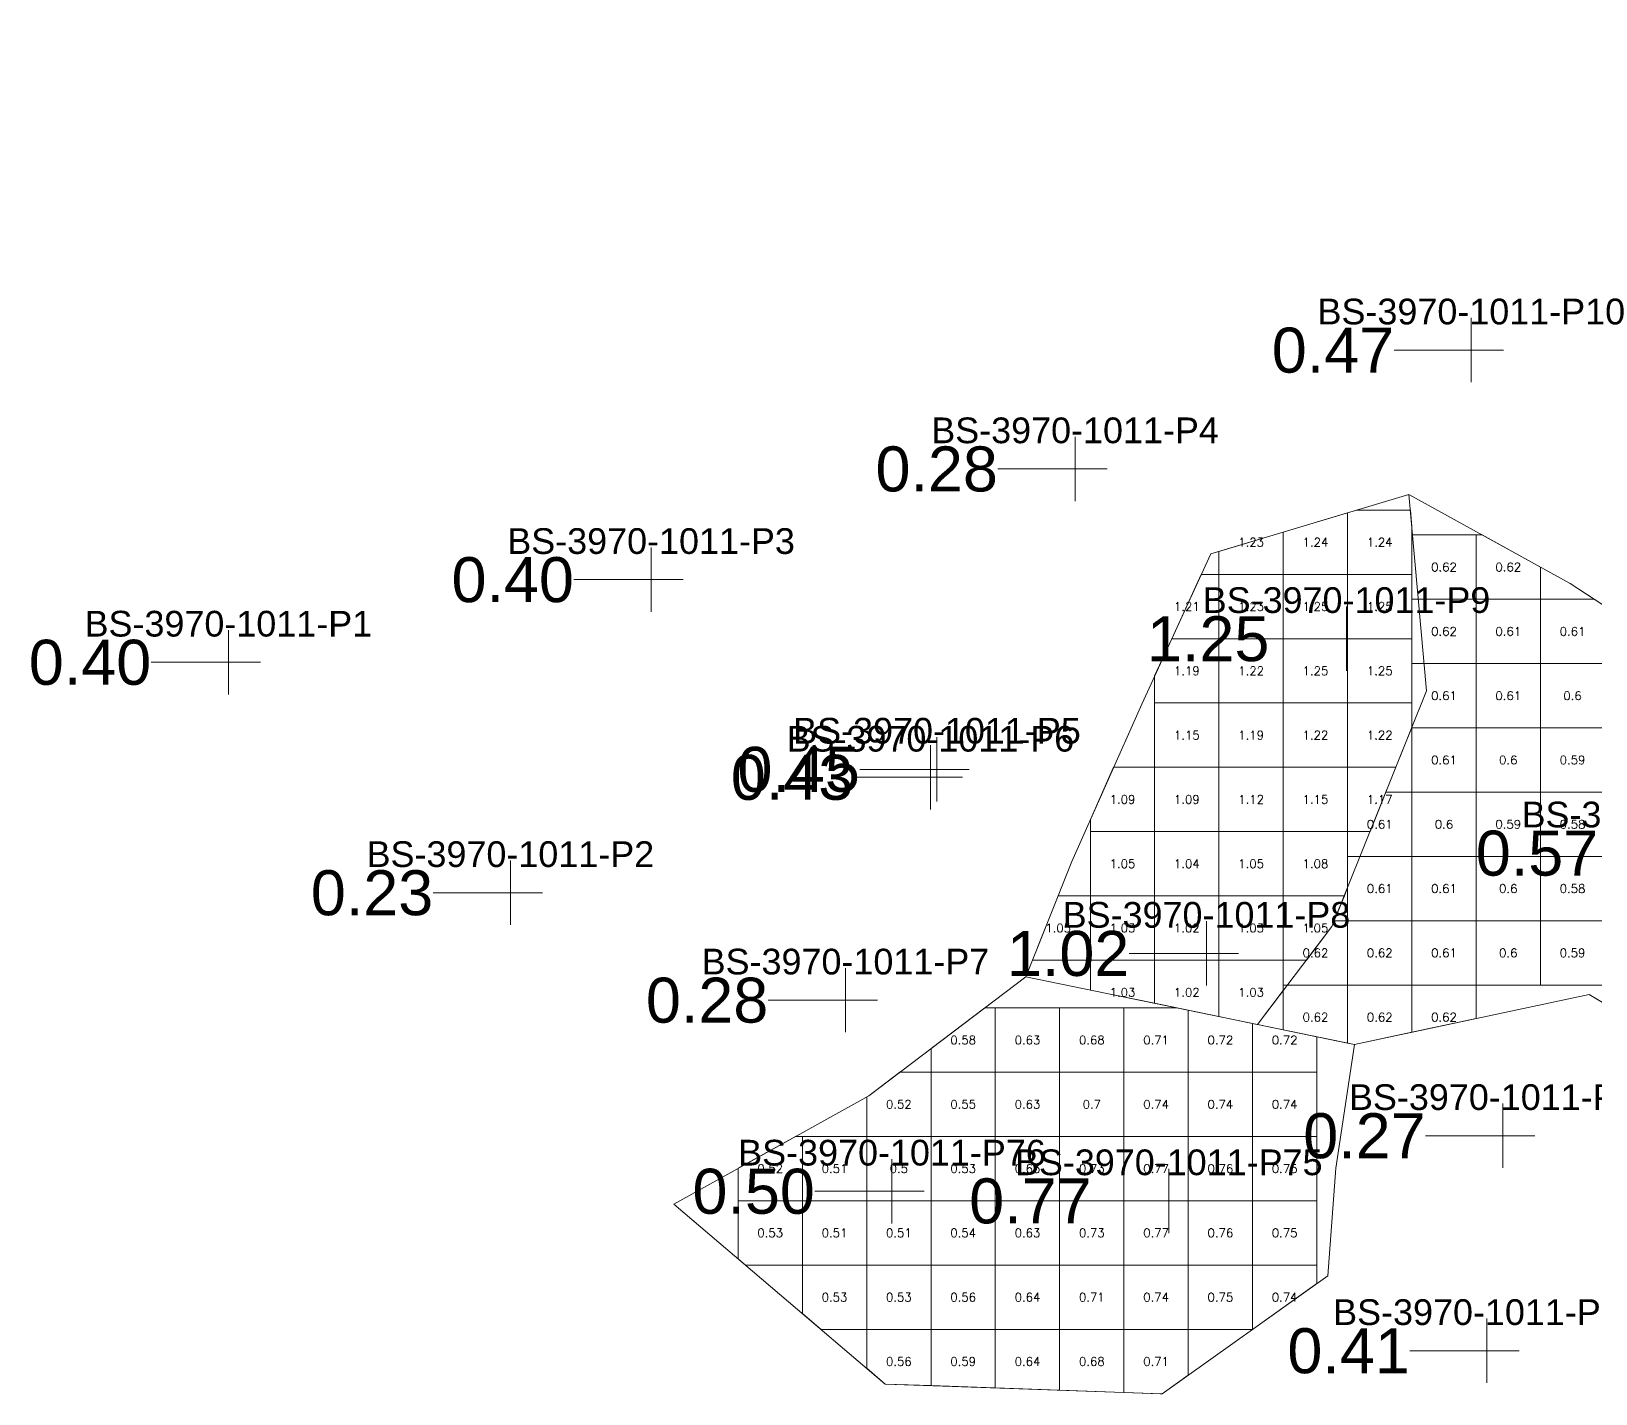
# Model space of a CAD drawing. Header units: inches. Extents: x 469759 to 470079, y 4349683 to 4349873.
# Drawn here: x 469759.25 to 469783.58, y 4349762.77 to 4349783.96 of the extents above; entities that cross this region are included whole.
import ezdxf
from ezdxf.enums import TextEntityAlignment as Align

# ---------------------------------------------------------------- set-up
doc = ezdxf.new("R2010")
doc.units = ezdxf.units.IN
doc.header["$MEASUREMENT"] = 0
for name, color, linetype, lineweight in [('孔口文字', 7, 'Continuous', 0), ('点', 7, 'Continuous', 0), ('爆区方格网', 7, 'Continuous', 0), ('线条', 7, 'Continuous', 0), ('钻孔', 7, 'Continuous', 0)]:
    doc.layers.add(name, color=color, linetype=linetype, lineweight=lineweight)
doc.styles.add('3dmine_textStyle_1', font='txt.shx', dxfattribs={"height": 1, "bigfont": 'gbcbig.shx'})
doc.styles.add('3dmine_textStyle_2', font='arial.ttf', dxfattribs={"height": 1})

msp = doc.modelspace()

# ---------------------------------------------------------------- hatches: boundary and pattern name
at = {"layer": '钻孔', "linetype": 'Continuous', "lineweight": 0, "true_color": 0x808080, "extrusion": (0, 1, 0)}
for points in [[(-469782.646, 3960.24), (-469781.646, 3960.24), (-469781.646, 3972.24), (-469782.646, 3972.24)], [(-469776.483, 3960.19), (-469775.483, 3960.19), (-469775.483, 3972.19), (-469776.483, 3972.19)], [(-469769.889, 3960.4), (-469768.889, 3960.4), (-469768.889, 3972.4), (-469769.889, 3972.4)], [(-469763.315, 3960.09), (-469762.315, 3960.09), (-469762.315, 3972.09), (-469763.315, 3972.09)], [(-469774.336, 3960.23), (-469773.336, 3960.23), (-469773.336, 3972.23), (-469774.336, 3972.23)], [(-469774.233, 3960.2), (-469773.233, 3960.2), (-469773.233, 3972.2), (-469774.233, 3972.2)], [(-469767.701, 3960.06), (-469766.701, 3960.06), (-469766.701, 3972.06), (-469767.701, 3972.06)], [(-469772.912, 3960.41), (-469771.912, 3960.41), (-469771.912, 3972.41), (-469772.912, 3972.41)], [(-469783.135, 3960.28), (-469782.135, 3960.28), (-469782.135, 3972.28), (-469783.135, 3972.28)], [(-469782.889, 3959.91), (-469781.889, 3959.91), (-469781.889, 3971.91), (-469782.889, 3971.91)]]:
    msp.add_hatch(color=8, dxfattribs=at).paths.add_polyline_path(points, flags=0)
at = {"layer": '钻孔', "linetype": 'Continuous', "lineweight": 0, "true_color": 0x0000ff, "extrusion": (0, 1, 0)}
for points in [[(-469780.705, 3959.99), (-469779.705, 3959.99), (-469779.705, 3971.99), (-469780.705, 3971.99)], [(-469778.527, 3960.26), (-469777.527, 3960.26), (-469777.527, 3972.26), (-469778.527, 3972.26)]]:
    msp.add_hatch(color=5, dxfattribs=at).paths.add_polyline_path(points, flags=0)
at = {"layer": '钻孔', "linetype": 'Continuous', "lineweight": 0, "true_color": 0x00ffff, "extrusion": (0, 1, 0)}
for points in [[(-469773.636, 3960.26), (-469772.636, 3960.26), (-469772.636, 3972.26), (-469773.636, 3972.26)], [(-469777.94, 3960.57), (-469776.94, 3960.57), (-469776.94, 3972.57), (-469777.94, 3972.57)]]:
    msp.add_hatch(color=4, dxfattribs=at).paths.add_polyline_path(points, flags=0)

# ---------------------------------------------------------------- linework, layer by layer
at = {"color": 4, "linetype": 'Continuous', "lineweight": 0, "true_color": 0x00ffff}
for points, elevation in [([(469799.27, 4349783.96), (469798.047, 4349781.574), (469797.047, 4349779.268), (469795.894, 4349776.662), (469794.872, 4349774.25), (469793.37, 4349771.948), (469790.523, 4349770.888), (469788.267, 4349772.235), (469785.738, 4349773.703), (469783.181, 4349775.37), (469780.676, 4349776.758), (469780.949, 4349773.702), (469779.479, 4349770.037), (469778.32, 4349768.513), (469778.32, 4349768.513)], 3972.289), ([(469774.72, 4349769.255), (469778.32, 4349768.513), (469779.479, 4349770.037), (469780.949, 4349773.702), (469780.676, 4349776.758), (469777.594, 4349775.834), (469776.521, 4349773.498), (469775.432, 4349771.051), (469774.72, 4349769.255)], 3972.335), ([(469778.32, 4349768.513), (469779.831, 4349768.202), (469783.477, 4349768.981), (469785.733, 4349767.634), (469789.979, 4349766.126), (469797.553, 4349769.021), (469801.321, 4349769.803)], 3972.289), ([(469776.836, 4349762.771), (469772.531, 4349762.922), (469769.242, 4349765.721), (469772.274, 4349767.406), (469774.72, 4349769.255), (469778.32, 4349768.513), (469779.831, 4349768.202), (469779.538, 4349766.277), (469779.415, 4349764.605), (469776.836, 4349762.771), (469776.836, 4349762.771)], 3972.57)]:
    msp.add_lwpolyline(points, dxfattribs=dict(at, elevation=elevation))
at = {"layer": '点', "color": 138, "linetype": 'Continuous', "lineweight": 0, "true_color": 0x004c4c}
for points, elevation in [([(469781.646, 4349778.502), (469781.646, 4349779.502)], 3972.24), ([(469782.146, 4349779.002), (469781.146, 4349779.002)], 3972.24), ([(469775.483, 4349776.654), (469775.483, 4349777.654)], 3972.19), ([(469775.983, 4349777.154), (469774.983, 4349777.154)], 3972.19), ([(469768.889, 4349774.932), (469768.889, 4349775.932)], 3972.4), ([(469769.389, 4349775.432), (469768.389, 4349775.432)], 3972.4), ([(469779.705, 4349774.014), (469779.705, 4349775.014)], 3971.99), ([(469762.315, 4349773.647), (469762.315, 4349774.647)], 3972.09), ([(469780.205, 4349774.514), (469779.205, 4349774.514)], 3971.99), ([(469762.815, 4349774.147), (469761.815, 4349774.147)], 3972.09), ([(469773.233, 4349771.858), (469773.233, 4349772.858)], 3972.2), ([(469773.336, 4349771.982), (469773.336, 4349772.982)], 3972.23), ([(469773.836, 4349772.482), (469772.836, 4349772.482)], 3972.23), ([(469773.733, 4349772.358), (469772.733, 4349772.358)], 3972.2), ([(469766.701, 4349770.063), (469766.701, 4349771.063)], 3972.06), ([(469767.201, 4349770.563), (469766.201, 4349770.563)], 3972.06), ([(469777.527, 4349769.119), (469777.527, 4349770.119)], 3972.26), ([(469778.027, 4349769.619), (469777.027, 4349769.619)], 3972.26), ([(469771.912, 4349768.392), (469771.912, 4349769.392)], 3972.41), ([(469772.412, 4349768.892), (469771.412, 4349768.892)], 3972.41), ([(469782.135, 4349766.284), (469782.135, 4349767.284)], 3972.28), ([(469782.635, 4349766.784), (469781.635, 4349766.784)], 3972.28), ([(469772.636, 4349765.42), (469772.636, 4349766.42)], 3972.26), ([(469776.94, 4349765.27), (469776.94, 4349766.27)], 3972.57), ([(469773.136, 4349765.92), (469772.136, 4349765.92)], 3972.26), ([(469777.44, 4349765.77), (469776.44, 4349765.77)], 3972.57), ([(469781.889, 4349762.94), (469781.889, 4349763.94)], 3971.91), ([(469782.389, 4349763.44), (469781.389, 4349763.44)], 3971.91)]:
    msp.add_lwpolyline(points, dxfattribs=dict(at, elevation=elevation))
at = {"layer": '爆区方格网', "color": 5, "linetype": 'Continuous', "lineweight": 0, "true_color": 0x0000ff, "elevation": 3971.99}
for points in [[(469780.721, 4349776.255), (469780.721, 4349775.514), (469779.721, 4349775.514), (469779.721, 4349776.471), (469779.863, 4349776.514), (469780.698, 4349776.514), (469780.721, 4349776.255)], [(469779.721, 4349775.514), (469778.721, 4349775.514), (469778.721, 4349776.172), (469779.721, 4349776.471), (469779.721, 4349775.514)], [(469778.721, 4349775.514), (469777.721, 4349775.514), (469777.721, 4349775.872), (469778.721, 4349776.172), (469778.721, 4349775.514)], [(469777.721, 4349774.514), (469776.988, 4349774.514), (469777.447, 4349775.514), (469777.721, 4349775.514), (469777.721, 4349774.514)], [(469778.721, 4349774.514), (469777.721, 4349774.514), (469777.721, 4349775.514), (469778.721, 4349775.514), (469778.721, 4349774.514)], [(469779.721, 4349774.514), (469778.721, 4349774.514), (469778.721, 4349775.514), (469779.721, 4349775.514), (469779.721, 4349774.514)], [(469780.721, 4349774.514), (469779.721, 4349774.514), (469779.721, 4349775.514), (469780.721, 4349775.514), (469780.721, 4349774.514)], [(469777.721, 4349773.514), (469776.721, 4349773.514), (469776.721, 4349773.934), (469776.988, 4349774.514), (469777.721, 4349774.514), (469777.721, 4349773.514)], [(469778.721, 4349773.514), (469777.721, 4349773.514), (469777.721, 4349774.514), (469778.721, 4349774.514), (469778.721, 4349773.514)], [(469779.721, 4349773.514), (469778.721, 4349773.514), (469778.721, 4349774.514), (469779.721, 4349774.514), (469779.721, 4349773.514)], [(469780.721, 4349773.514), (469779.721, 4349773.514), (469779.721, 4349774.514), (469780.721, 4349774.514), (469780.721, 4349773.514)], [(469777.721, 4349772.514), (469776.721, 4349772.514), (469776.721, 4349773.514), (469777.721, 4349773.514), (469777.721, 4349772.514)], [(469778.721, 4349772.514), (469777.721, 4349772.514), (469777.721, 4349773.514), (469778.721, 4349773.514), (469778.721, 4349772.514)], [(469779.721, 4349772.514), (469778.721, 4349772.514), (469778.721, 4349773.514), (469779.721, 4349773.514), (469779.721, 4349772.514)], [(469780.721, 4349773.133), (469780.473, 4349772.514), (469779.721, 4349772.514), (469779.721, 4349773.514), (469780.721, 4349773.514), (469780.721, 4349773.133)], [(469776.721, 4349771.514), (469775.721, 4349771.514), (469775.721, 4349771.701), (469776.083, 4349772.514), (469776.721, 4349772.514), (469776.721, 4349771.514)], [(469777.721, 4349771.514), (469776.721, 4349771.514), (469776.721, 4349772.514), (469777.721, 4349772.514), (469777.721, 4349771.514)], [(469778.721, 4349771.514), (469777.721, 4349771.514), (469777.721, 4349772.514), (469778.721, 4349772.514), (469778.721, 4349771.514)], [(469779.721, 4349771.514), (469778.721, 4349771.514), (469778.721, 4349772.514), (469779.721, 4349772.514), (469779.721, 4349771.514)], [(469780.072, 4349771.514), (469779.721, 4349771.514), (469779.721, 4349772.514), (469780.473, 4349772.514), (469780.072, 4349771.514)], [(469776.721, 4349770.514), (469775.721, 4349770.514), (469775.721, 4349771.514), (469776.721, 4349771.514), (469776.721, 4349770.514)], [(469777.721, 4349770.514), (469776.721, 4349770.514), (469776.721, 4349771.514), (469777.721, 4349771.514), (469777.721, 4349770.514)], [(469778.721, 4349770.514), (469777.721, 4349770.514), (469777.721, 4349771.514), (469778.721, 4349771.514), (469778.721, 4349770.514)], [(469779.721, 4349770.639), (469779.671, 4349770.514), (469778.721, 4349770.514), (469778.721, 4349771.514), (469779.721, 4349771.514), (469779.721, 4349770.639)], [(469775.721, 4349769.514), (469774.822, 4349769.514), (469775.219, 4349770.514), (469775.721, 4349770.514), (469775.721, 4349769.514)], [(469776.721, 4349769.514), (469775.721, 4349769.514), (469775.721, 4349770.514), (469776.721, 4349770.514), (469776.721, 4349769.514)], [(469777.721, 4349769.514), (469776.721, 4349769.514), (469776.721, 4349770.514), (469777.721, 4349770.514), (469777.721, 4349769.514)], [(469778.721, 4349769.514), (469777.721, 4349769.514), (469777.721, 4349770.514), (469778.721, 4349770.514), (469778.721, 4349769.514)], [(469779.479, 4349770.037), (469779.081, 4349769.514), (469778.721, 4349769.514), (469778.721, 4349770.514), (469779.671, 4349770.514), (469779.479, 4349770.037)], [(469776.721, 4349768.843), (469775.721, 4349769.049), (469775.721, 4349769.514), (469776.721, 4349769.514), (469776.721, 4349768.843)], [(469777.721, 4349768.637), (469776.721, 4349768.843), (469776.721, 4349769.514), (469777.721, 4349769.514), (469777.721, 4349768.637)], [(469778.721, 4349769.04), (469778.32, 4349768.514), (469778.315, 4349768.514), (469777.721, 4349768.637), (469777.721, 4349769.514), (469778.721, 4349769.514), (469778.721, 4349769.04)]]:
    msp.add_lwpolyline(points, dxfattribs=at)
at = {"layer": '爆区方格网', "color": 4, "linetype": 'Continuous', "lineweight": 0, "true_color": 0x00ffff}
for points, elevation in [([(469781.721, 4349775.127), (469780.721, 4349775.127), (469780.721, 4349775.514), (469780.721, 4349776.127), (469781.721, 4349776.127), (469781.721, 4349775.127)], 3973.48), ([(469782.721, 4349775.625), (469782.721, 4349775.127), (469781.721, 4349775.127), (469781.721, 4349776.127), (469781.814, 4349776.127), (469782.721, 4349775.625)], 3973.48), ([(469781.721, 4349774.127), (469780.721, 4349774.127), (469780.721, 4349774.514), (469780.721, 4349775.127), (469781.721, 4349775.127), (469781.721, 4349774.127)], 3973.48), ([(469782.721, 4349774.127), (469781.721, 4349774.127), (469781.721, 4349775.127), (469782.721, 4349775.127), (469782.721, 4349774.127)], 3973.48), ([(469783.721, 4349775.018), (469783.721, 4349774.127), (469782.721, 4349774.127), (469782.721, 4349775.127), (469783.554, 4349775.127), (469783.721, 4349775.018)], 3973.48), ([(469781.721, 4349773.127), (469780.721, 4349773.127), (469780.721, 4349774.127), (469781.721, 4349774.127), (469781.721, 4349773.127)], 3973.48), ([(469782.721, 4349773.127), (469781.721, 4349773.127), (469781.721, 4349774.127), (469782.721, 4349774.127), (469782.721, 4349773.127)], 3973.48), ([(469783.721, 4349773.127), (469782.721, 4349773.127), (469782.721, 4349774.127), (469783.721, 4349774.127), (469783.721, 4349773.127)], 3973.48), ([(469781.721, 4349772.127), (469780.721, 4349772.127), (469780.721, 4349773.127), (469781.721, 4349773.127), (469781.721, 4349772.127)], 3973.48), ([(469782.721, 4349772.127), (469781.721, 4349772.127), (469781.721, 4349773.127), (469782.721, 4349773.127), (469782.721, 4349772.127)], 3973.48), ([(469783.721, 4349772.127), (469782.721, 4349772.127), (469782.721, 4349773.127), (469783.721, 4349773.127), (469783.721, 4349772.127)], 3973.48), ([(469780.721, 4349771.127), (469779.721, 4349771.127), (469779.721, 4349771.514), (469780.072, 4349771.514), (469780.317, 4349772.127), (469780.721, 4349772.127), (469780.721, 4349771.127)], 3973.48), ([(469781.721, 4349771.127), (469780.721, 4349771.127), (469780.721, 4349772.127), (469781.721, 4349772.127), (469781.721, 4349771.127)], 3973.48), ([(469782.721, 4349771.127), (469781.721, 4349771.127), (469781.721, 4349772.127), (469782.721, 4349772.127), (469782.721, 4349771.127)], 3973.48), ([(469783.721, 4349771.127), (469782.721, 4349771.127), (469782.721, 4349772.127), (469783.721, 4349772.127), (469783.721, 4349771.127)], 3973.48), ([(469780.721, 4349770.127), (469779.721, 4349770.127), (469779.721, 4349771.127), (469780.721, 4349771.127), (469780.721, 4349770.127)], 3973.48), ([(469781.721, 4349770.127), (469780.721, 4349770.127), (469780.721, 4349771.127), (469781.721, 4349771.127), (469781.721, 4349770.127)], 3973.48), ([(469782.721, 4349770.127), (469781.721, 4349770.127), (469781.721, 4349771.127), (469782.721, 4349771.127), (469782.721, 4349770.127)], 3973.48), ([(469783.721, 4349770.127), (469782.721, 4349770.127), (469782.721, 4349771.127), (469783.721, 4349771.127), (469783.721, 4349770.127)], 3973.48), ([(469779.721, 4349769.127), (469778.721, 4349769.127), (469778.721, 4349769.514), (469779.081, 4349769.514), (469779.479, 4349770.037), (469779.515, 4349770.127), (469779.721, 4349770.127), (469779.721, 4349769.127)], 3973.48), ([(469780.721, 4349769.127), (469779.721, 4349769.127), (469779.721, 4349770.127), (469780.721, 4349770.127), (469780.721, 4349769.127)], 3973.48), ([(469781.721, 4349769.127), (469780.721, 4349769.127), (469780.721, 4349770.127), (469781.721, 4349770.127), (469781.721, 4349769.127)], 3973.48), ([(469782.721, 4349769.127), (469781.721, 4349769.127), (469781.721, 4349770.127), (469782.721, 4349770.127), (469782.721, 4349769.127)], 3973.48), ([(469783.721, 4349769.127), (469782.721, 4349769.127), (469782.721, 4349770.127), (469783.721, 4349770.127), (469783.721, 4349769.127)], 3973.48), ([(469779.721, 4349768.224), (469778.721, 4349768.431), (469778.721, 4349769.127), (469779.721, 4349769.127), (469779.721, 4349768.224)], 3973.48), ([(469780.721, 4349768.392), (469779.831, 4349768.202), (469779.721, 4349768.224), (469779.721, 4349769.127), (469780.721, 4349769.127), (469780.721, 4349768.392)], 3973.48), ([(469781.721, 4349768.606), (469780.721, 4349768.392), (469780.721, 4349769.127), (469781.721, 4349769.127), (469781.721, 4349768.606)], 3973.48), ([(469774.243, 4349767.772), (469773.243, 4349767.772), (469773.243, 4349768.139), (469774.081, 4349768.772), (469774.243, 4349768.772), (469774.243, 4349767.772)], 3972.26), ([(469775.243, 4349767.772), (469774.243, 4349767.772), (469774.243, 4349768.772), (469775.243, 4349768.772), (469775.243, 4349767.772)], 3972.26), ([(469776.243, 4349767.772), (469775.243, 4349767.772), (469775.243, 4349768.772), (469776.243, 4349768.772), (469776.243, 4349767.772)], 3972.26), ([(469777.243, 4349768.735), (469777.243, 4349767.772), (469776.243, 4349767.772), (469776.243, 4349768.772), (469777.063, 4349768.772), (469777.243, 4349768.735)], 3972.26), ([(469778.243, 4349768.529), (469778.243, 4349767.772), (469777.243, 4349767.772), (469777.243, 4349768.735), (469778.243, 4349768.529)], 3972.26), ([(469778.32, 4349768.513), (469779.243, 4349768.323), (469779.243, 4349767.772), (469778.243, 4349767.772), (469778.243, 4349768.529), (469778.32, 4349768.513)], 3972.26), ([(469773.243, 4349766.772), (469772.243, 4349766.772), (469772.243, 4349767.389), (469772.274, 4349767.406), (469772.758, 4349767.772), (469773.243, 4349767.772), (469773.243, 4349766.772)], 3972.26), ([(469774.243, 4349766.772), (469773.243, 4349766.772), (469773.243, 4349767.772), (469774.243, 4349767.772), (469774.243, 4349766.772)], 3972.26), ([(469775.243, 4349766.772), (469774.243, 4349766.772), (469774.243, 4349767.772), (469775.243, 4349767.772), (469775.243, 4349766.772)], 3972.26), ([(469776.243, 4349766.772), (469775.243, 4349766.772), (469775.243, 4349767.772), (469776.243, 4349767.772), (469776.243, 4349766.772)], 3972.26), ([(469777.243, 4349766.772), (469776.243, 4349766.772), (469776.243, 4349767.772), (469777.243, 4349767.772), (469777.243, 4349766.772)], 3972.26), ([(469778.243, 4349766.772), (469777.243, 4349766.772), (469777.243, 4349767.772), (469778.243, 4349767.772), (469778.243, 4349766.772)], 3972.26), ([(469779.243, 4349766.772), (469778.243, 4349766.772), (469778.243, 4349767.772), (469779.243, 4349767.772), (469779.243, 4349766.772)], 3972.26), ([(469771.243, 4349765.772), (469770.243, 4349765.772), (469770.243, 4349766.277), (469771.134, 4349766.772), (469771.243, 4349766.772), (469771.243, 4349765.772)], 3972.26), ([(469772.243, 4349765.772), (469771.243, 4349765.772), (469771.243, 4349766.772), (469772.243, 4349766.772), (469772.243, 4349765.772)], 3972.26), ([(469773.243, 4349765.772), (469772.243, 4349765.772), (469772.243, 4349766.772), (469773.243, 4349766.772), (469773.243, 4349765.772)], 3972.26), ([(469774.243, 4349765.772), (469773.243, 4349765.772), (469773.243, 4349766.772), (469774.243, 4349766.772), (469774.243, 4349765.772)], 3972.26), ([(469775.243, 4349765.772), (469774.243, 4349765.772), (469774.243, 4349766.772), (469775.243, 4349766.772), (469775.243, 4349765.772)], 3972.26), ([(469776.243, 4349765.772), (469775.243, 4349765.772), (469775.243, 4349766.772), (469776.243, 4349766.772), (469776.243, 4349765.772)], 3972.26), ([(469777.243, 4349765.772), (469776.243, 4349765.772), (469776.243, 4349766.772), (469777.243, 4349766.772), (469777.243, 4349765.772)], 3972.26), ([(469778.243, 4349765.772), (469777.243, 4349765.772), (469777.243, 4349766.772), (469778.243, 4349766.772), (469778.243, 4349765.772)], 3972.26), ([(469779.243, 4349765.772), (469778.243, 4349765.772), (469778.243, 4349766.772), (469779.243, 4349766.772), (469779.243, 4349765.772)], 3972.26), ([(469771.243, 4349764.772), (469770.357, 4349764.772), (469770.243, 4349764.869), (469770.243, 4349765.772), (469771.243, 4349765.772), (469771.243, 4349764.772)], 3972.26), ([(469772.243, 4349764.772), (469771.243, 4349764.772), (469771.243, 4349765.772), (469772.243, 4349765.772), (469772.243, 4349764.772)], 3972.26), ([(469773.243, 4349764.772), (469772.243, 4349764.772), (469772.243, 4349765.772), (469773.243, 4349765.772), (469773.243, 4349764.772)], 3972.26), ([(469774.243, 4349764.772), (469773.243, 4349764.772), (469773.243, 4349765.772), (469774.243, 4349765.772), (469774.243, 4349764.772)], 3972.26), ([(469775.243, 4349764.772), (469774.243, 4349764.772), (469774.243, 4349765.772), (469775.243, 4349765.772), (469775.243, 4349764.772)], 3972.26), ([(469776.243, 4349764.772), (469775.243, 4349764.772), (469775.243, 4349765.772), (469776.243, 4349765.772), (469776.243, 4349764.772)], 3972.26), ([(469777.243, 4349764.772), (469776.243, 4349764.772), (469776.243, 4349765.772), (469777.243, 4349765.772), (469777.243, 4349764.772)], 3972.26), ([(469778.243, 4349764.772), (469777.243, 4349764.772), (469777.243, 4349765.772), (469778.243, 4349765.772), (469778.243, 4349764.772)], 3972.26), ([(469779.243, 4349764.772), (469778.243, 4349764.772), (469778.243, 4349765.772), (469779.243, 4349765.772), (469779.243, 4349764.772)], 3972.26), ([(469772.243, 4349763.772), (469771.532, 4349763.772), (469771.243, 4349764.018), (469771.243, 4349764.772), (469772.243, 4349764.772), (469772.243, 4349763.772)], 3972.26), ([(469773.243, 4349763.772), (469772.243, 4349763.772), (469772.243, 4349764.772), (469773.243, 4349764.772), (469773.243, 4349763.772)], 3972.26), ([(469774.243, 4349763.772), (469773.243, 4349763.772), (469773.243, 4349764.772), (469774.243, 4349764.772), (469774.243, 4349763.772)], 3972.26), ([(469775.243, 4349763.772), (469774.243, 4349763.772), (469774.243, 4349764.772), (469775.243, 4349764.772), (469775.243, 4349763.772)], 3972.26), ([(469776.243, 4349763.772), (469775.243, 4349763.772), (469775.243, 4349764.772), (469776.243, 4349764.772), (469776.243, 4349763.772)], 3972.26), ([(469777.243, 4349763.772), (469776.243, 4349763.772), (469776.243, 4349764.772), (469777.243, 4349764.772), (469777.243, 4349763.772)], 3972.26), ([(469778.243, 4349763.772), (469777.243, 4349763.772), (469777.243, 4349764.772), (469778.243, 4349764.772), (469778.243, 4349763.772)], 3972.26), ([(469779.243, 4349764.483), (469778.244, 4349763.772), (469778.243, 4349763.772), (469778.243, 4349764.772), (469779.243, 4349764.772), (469779.243, 4349764.483)], 3972.26), ([(469773.243, 4349762.897), (469772.531, 4349762.922), (469772.243, 4349763.167), (469772.243, 4349763.772), (469773.243, 4349763.772), (469773.243, 4349762.897)], 3972.26), ([(469774.243, 4349762.862), (469773.243, 4349762.897), (469773.243, 4349763.772), (469774.243, 4349763.772), (469774.243, 4349762.862)], 3972.26), ([(469775.243, 4349762.827), (469774.243, 4349762.862), (469774.243, 4349763.772), (469775.243, 4349763.772), (469775.243, 4349762.827)], 3972.26), ([(469776.243, 4349762.792), (469775.243, 4349762.827), (469775.243, 4349763.772), (469776.243, 4349763.772), (469776.243, 4349762.792)], 3972.26), ([(469777.243, 4349763.061), (469776.837, 4349762.772), (469776.807, 4349762.772), (469776.243, 4349762.792), (469776.243, 4349763.772), (469777.243, 4349763.772), (469777.243, 4349763.061)], 3972.26)]:
    msp.add_lwpolyline(points, dxfattribs=dict(at, elevation=elevation))
at = {"layer": '线条', "color": 138, "linetype": 'Continuous', "lineweight": 0, "true_color": 0x004c4c}
for points, elevation in [([(469781.646, 4349779.002), (469781.646, 4349779.002), (469781.646, 4349779.002)], 3972.24), ([(469775.483, 4349777.154), (469775.483, 4349777.154), (469775.483, 4349777.154)], 3972.19), ([(469768.889, 4349775.432), (469768.889, 4349775.432), (469768.889, 4349775.432)], 3972.4), ([(469779.705, 4349774.514), (469779.705, 4349774.514), (469779.705, 4349774.514)], 3971.99), ([(469762.315, 4349774.147), (469762.315, 4349774.147), (469762.315, 4349774.147)], 3972.09), ([(469773.336, 4349772.482), (469773.336, 4349772.482), (469773.336, 4349772.482)], 3972.23), ([(469773.233, 4349772.358), (469773.233, 4349772.358), (469773.233, 4349772.358)], 3972.2), ([(469766.701, 4349770.563), (469766.701, 4349770.563), (469766.701, 4349770.563)], 3972.06), ([(469777.527, 4349769.619), (469777.527, 4349769.619), (469777.527, 4349769.619)], 3972.26), ([(469771.912, 4349768.892), (469771.912, 4349768.892), (469771.912, 4349768.892)], 3972.41), ([(469782.135, 4349766.784), (469782.135, 4349766.784), (469782.135, 4349766.784)], 3972.28), ([(469772.636, 4349765.92), (469772.636, 4349765.92), (469772.636, 4349765.92)], 3972.26), ([(469776.94, 4349765.77), (469776.94, 4349765.77), (469776.94, 4349765.77)], 3972.57), ([(469781.889, 4349763.44), (469781.889, 4349763.44), (469781.889, 4349763.44)], 3971.91)]:
    msp.add_lwpolyline(points, dxfattribs=dict(at, elevation=elevation))
at = {"layer": '钻孔', "color": 8, "linetype": 'Continuous', "lineweight": 0, "true_color": 0x808080}
for points, elevation in [([(469781.646, 4349779.002), (469780.446, 4349779.002)], 3972.24), ([(469781.646, 4349779.002), (469780.446, 4349779.002)], 3960.24), ([(469775.483, 4349777.154), (469774.283, 4349777.154)], 3972.19), ([(469775.483, 4349777.154), (469774.283, 4349777.154)], 3960.19), ([(469768.889, 4349775.432), (469767.689, 4349775.432)], 3972.4), ([(469768.889, 4349775.432), (469767.689, 4349775.432)], 3960.4), ([(469762.315, 4349774.147), (469761.115, 4349774.147)], 3972.09), ([(469762.315, 4349774.147), (469761.115, 4349774.147)], 3960.09), ([(469773.336, 4349772.482), (469772.136, 4349772.482)], 3972.23), ([(469773.336, 4349772.482), (469772.136, 4349772.482)], 3960.23), ([(469773.233, 4349772.358), (469772.033, 4349772.358)], 3972.2), ([(469773.233, 4349772.358), (469772.033, 4349772.358)], 3960.2), ([(469766.701, 4349770.563), (469765.501, 4349770.563)], 3972.06), ([(469766.701, 4349770.563), (469765.501, 4349770.563)], 3960.06), ([(469771.912, 4349768.892), (469770.712, 4349768.892)], 3972.41), ([(469771.912, 4349768.892), (469770.712, 4349768.892)], 3960.41), ([(469782.135, 4349766.784), (469780.935, 4349766.784)], 3972.28), ([(469782.135, 4349766.784), (469780.935, 4349766.784)], 3960.28), ([(469781.889, 4349763.44), (469780.689, 4349763.44)], 3971.91), ([(469781.889, 4349763.44), (469780.689, 4349763.44)], 3959.91)]:
    msp.add_lwpolyline(points, dxfattribs=dict(at, elevation=elevation))
at = {"layer": '钻孔', "color": 5, "linetype": 'Continuous', "lineweight": 0, "true_color": 0x0000ff}
for points, elevation in [([(469779.705, 4349774.514), (469778.505, 4349774.514)], 3971.99), ([(469779.705, 4349774.514), (469778.505, 4349774.514)], 3959.99), ([(469777.527, 4349769.619), (469776.327, 4349769.619)], 3972.26), ([(469777.527, 4349769.619), (469776.327, 4349769.619)], 3960.26)]:
    msp.add_lwpolyline(points, dxfattribs=dict(at, elevation=elevation))
at = {"layer": '钻孔', "color": 4, "linetype": 'Continuous', "lineweight": 0, "true_color": 0x00ffff}
for points, elevation in [([(469772.636, 4349765.92), (469771.436, 4349765.92)], 3972.26), ([(469772.636, 4349765.92), (469771.436, 4349765.92)], 3960.26), ([(469776.94, 4349765.77), (469775.74, 4349765.77)], 3972.57), ([(469776.94, 4349765.77), (469775.74, 4349765.77)], 3960.57)]:
    msp.add_lwpolyline(points, dxfattribs=dict(at, elevation=elevation))

# ---------------------------------------------------------------- texts
at = {"color": 5, "linetype": 'Continuous', "lineweight": 0, "true_color": 0x0000ff, "style": '3dmine_textStyle_1'}
for s, p in [('1.23', (469778.221, 4349776.014, 3971.99)), ('1.24', (469779.221, 4349776.014, 3971.99)), ('1.24', (469780.221, 4349776.014, 3971.99)), ('1.21', (469777.221, 4349775.014, 3971.99)), ('1.23', (469778.221, 4349775.014, 3971.99)), ('1.25', (469779.221, 4349775.014, 3971.99)), ('1.25', (469780.221, 4349775.014, 3971.99)), ('1.19', (469777.221, 4349774.014, 3971.99)), ('1.22', (469778.221, 4349774.014, 3971.99)), ('1.25', (469779.221, 4349774.014, 3971.99)), ('1.25', (469780.221, 4349774.014, 3971.99)), ('1.15', (469777.221, 4349773.014, 3971.99)), ('1.19', (469778.221, 4349773.014, 3971.99)), ('1.22', (469779.221, 4349773.014, 3971.99)), ('1.22', (469780.221, 4349773.014, 3971.99)), ('1.09', (469776.221, 4349772.014, 3971.99)), ('1.09', (469777.221, 4349772.014, 3971.99)), ('1.12', (469778.221, 4349772.014, 3971.99)), ('1.15', (469779.221, 4349772.014, 3971.99)), ('1.17', (469780.221, 4349772.014, 3971.99)), ('1.05', (469776.221, 4349771.014, 3971.99)), ('1.04', (469777.221, 4349771.014, 3971.99)), ('1.05', (469778.221, 4349771.014, 3971.99)), ('1.08', (469779.221, 4349771.014, 3971.99)), ('1.05', (469775.221, 4349770.014, 3971.99)), ('1.03', (469776.221, 4349770.014, 3971.99)), ('1.02', (469777.221, 4349770.014, 3971.99)), ('1.03', (469778.221, 4349770.014, 3971.99)), ('1.05', (469779.221, 4349770.014, 3971.99)), ('1.03', (469776.221, 4349769.014, 3971.99)), ('1.02', (469777.221, 4349769.014, 3971.99)), ('1.03', (469778.221, 4349769.014, 3971.99))]:
    msp.add_text(s, height=0.1333, dxfattribs=at).set_placement(p, align=Align.MIDDLE_CENTER)
at = {"color": 4, "linetype": 'Continuous', "lineweight": 0, "true_color": 0x00ffff, "style": '3dmine_textStyle_1'}
for s, p in [('0.62', (469781.221, 4349775.627, 3973.48)), ('0.62', (469782.221, 4349775.627, 3973.48)), ('0.62', (469781.221, 4349774.627, 3973.48)), ('0.61', (469782.221, 4349774.627, 3973.48)), ('0.61', (469783.221, 4349774.627, 3973.48)), ('0.61', (469781.221, 4349773.627, 3973.48)), ('0.61', (469782.221, 4349773.627, 3973.48)), ('0.6', (469783.221, 4349773.627, 3973.48)), ('0.61', (469781.221, 4349772.627, 3973.48)), ('0.6', (469782.221, 4349772.627, 3973.48)), ('0.59', (469783.221, 4349772.627, 3973.48)), ('0.61', (469780.221, 4349771.627, 3973.48)), ('0.6', (469781.221, 4349771.627, 3973.48)), ('0.59', (469782.221, 4349771.627, 3973.48)), ('0.58', (469783.221, 4349771.627, 3973.48)), ('0.61', (469780.221, 4349770.627, 3973.48)), ('0.61', (469781.221, 4349770.627, 3973.48)), ('0.6', (469782.221, 4349770.627, 3973.48)), ('0.58', (469783.221, 4349770.627, 3973.48)), ('0.62', (469779.221, 4349769.627, 3973.48)), ('0.62', (469780.221, 4349769.627, 3973.48)), ('0.61', (469781.221, 4349769.627, 3973.48)), ('0.6', (469782.221, 4349769.627, 3973.48)), ('0.59', (469783.221, 4349769.627, 3973.48)), ('0.62', (469779.221, 4349768.627, 3973.48)), ('0.62', (469780.221, 4349768.627, 3973.48)), ('0.62', (469781.221, 4349768.627, 3973.48)), ('0.58', (469773.743, 4349768.272, 3972.26)), ('0.63', (469774.743, 4349768.272, 3972.26)), ('0.68', (469775.743, 4349768.272, 3972.26)), ('0.71', (469776.743, 4349768.272, 3972.26)), ('0.72', (469777.743, 4349768.272, 3972.26)), ('0.72', (469778.743, 4349768.272, 3972.26)), ('0.52', (469772.743, 4349767.272, 3972.26)), ('0.55', (469773.743, 4349767.272, 3972.26)), ('0.63', (469774.743, 4349767.272, 3972.26)), ('0.7', (469775.743, 4349767.272, 3972.26)), ('0.74', (469776.743, 4349767.272, 3972.26)), ('0.74', (469777.743, 4349767.272, 3972.26)), ('0.74', (469778.743, 4349767.272, 3972.26)), ('0.52', (469770.743, 4349766.272, 3972.26)), ('0.51', (469771.743, 4349766.272, 3972.26)), ('0.5', (469772.743, 4349766.272, 3972.26)), ('0.53', (469773.743, 4349766.272, 3972.26)), ('0.63', (469774.743, 4349766.272, 3972.26)), ('0.73', (469775.743, 4349766.272, 3972.26)), ('0.77', (469776.743, 4349766.272, 3972.26)), ('0.76', (469777.743, 4349766.272, 3972.26)), ('0.75', (469778.743, 4349766.272, 3972.26)), ('0.53', (469770.743, 4349765.272, 3972.26)), ('0.51', (469771.743, 4349765.272, 3972.26)), ('0.51', (469772.743, 4349765.272, 3972.26)), ('0.54', (469773.743, 4349765.272, 3972.26)), ('0.63', (469774.743, 4349765.272, 3972.26)), ('0.73', (469775.743, 4349765.272, 3972.26)), ('0.77', (469776.743, 4349765.272, 3972.26)), ('0.76', (469777.743, 4349765.272, 3972.26)), ('0.75', (469778.743, 4349765.272, 3972.26)), ('0.53', (469771.743, 4349764.272, 3972.26)), ('0.53', (469772.743, 4349764.272, 3972.26)), ('0.56', (469773.743, 4349764.272, 3972.26)), ('0.64', (469774.743, 4349764.272, 3972.26)), ('0.71', (469775.743, 4349764.272, 3972.26)), ('0.74', (469776.743, 4349764.272, 3972.26)), ('0.75', (469777.743, 4349764.272, 3972.26)), ('0.74', (469778.743, 4349764.272, 3972.26)), ('0.56', (469772.743, 4349763.272, 3972.26)), ('0.59', (469773.743, 4349763.272, 3972.26)), ('0.64', (469774.743, 4349763.272, 3972.26)), ('0.68', (469775.743, 4349763.272, 3972.26)), ('0.71', (469776.743, 4349763.272, 3972.26))]:
    msp.add_text(s, height=0.1333, dxfattribs=at).set_placement(p, align=Align.MIDDLE_CENTER)
at = {"layer": '孔口文字', "color": 138, "linetype": 'Continuous', "lineweight": 0, "true_color": 0x004c4c, "style": '3dmine_textStyle_2'}
for s, p in [('BS-3970-1011-P10', (469781.646, 4349779.402, 3972.24)), ('BS-3970-1011-P4', (469775.483, 4349777.554, 3972.19)), ('BS-3970-1011-P3', (469768.889, 4349775.832, 3972.4)), ('BS-3970-1011-P9', (469779.705, 4349774.914, 3971.99)), ('BS-3970-1011-P1', (469762.315, 4349774.547, 3972.09)), ('BS-3970-1011-P6', (469773.233, 4349772.758, 3972.2)), ('BS-3970-1011-P5', (469773.336, 4349772.882, 3972.23)), ('BS-3970-1011-P13', (469784.819, 4349771.579, 3972.01)), ('BS-3970-1011-P2', (469766.701, 4349770.963, 3972.06)), ('BS-3970-1011-P8', (469777.527, 4349770.019, 3972.26)), ('BS-3970-1011-P7', (469771.912, 4349769.292, 3972.41)), ('BS-3970-1011-P14', (469782.135, 4349767.184, 3972.28)), ('BS-3970-1011-P76', (469772.636, 4349766.32, 3972.26)), ('BS-3970-1011-P75', (469776.94, 4349766.17, 3972.57)), ('BS-3970-1011-P74', (469781.889, 4349763.84, 3971.91))]:
    msp.add_text(s, height=0.4, dxfattribs=at).set_placement(p, align=Align.CENTER)
at = {"layer": '钻孔', "color": 8, "linetype": 'Continuous', "lineweight": 0, "true_color": 0x808080, "style": '3dmine_textStyle_2'}
for s, p in [('0.47', (469780.446, 4349779.002, 3972.24)), ('0.28', (469774.283, 4349777.154, 3972.19)), ('0.40', (469767.689, 4349775.432, 3972.4)), ('0.40', (469761.115, 4349774.147, 3972.09)), ('0.43', (469772.033, 4349772.358, 3972.2)), ('0.45', (469772.136, 4349772.482, 3972.23)), ('0.23', (469765.501, 4349770.563, 3972.06)), ('0.28', (469770.712, 4349768.892, 3972.41)), ('0.27', (469780.935, 4349766.784, 3972.28)), ('0.41', (469780.689, 4349763.44, 3971.91))]:
    msp.add_text(s, height=0.7, dxfattribs=at).set_placement(p, align=Align.MIDDLE_RIGHT)
at = {"layer": '钻孔', "color": 5, "linetype": 'Continuous', "lineweight": 0, "true_color": 0x0000ff, "style": '3dmine_textStyle_2'}
for s, p in [('1.25', (469778.505, 4349774.514, 3971.99)), ('1.02', (469776.327, 4349769.619, 3972.26))]:
    msp.add_text(s, height=0.7, dxfattribs=at).set_placement(p, align=Align.MIDDLE_RIGHT)
at = {"layer": '钻孔', "color": 4, "linetype": 'Continuous', "lineweight": 0, "true_color": 0x00ffff, "style": '3dmine_textStyle_2'}
for s, p in [('0.57', (469783.619, 4349771.179, 3972.01)), ('0.50', (469771.436, 4349765.92, 3972.26)), ('0.77', (469775.74, 4349765.77, 3972.57))]:
    msp.add_text(s, height=0.7, dxfattribs=at).set_placement(p, align=Align.MIDDLE_RIGHT)

doc.saveas('drawing.dxf')
